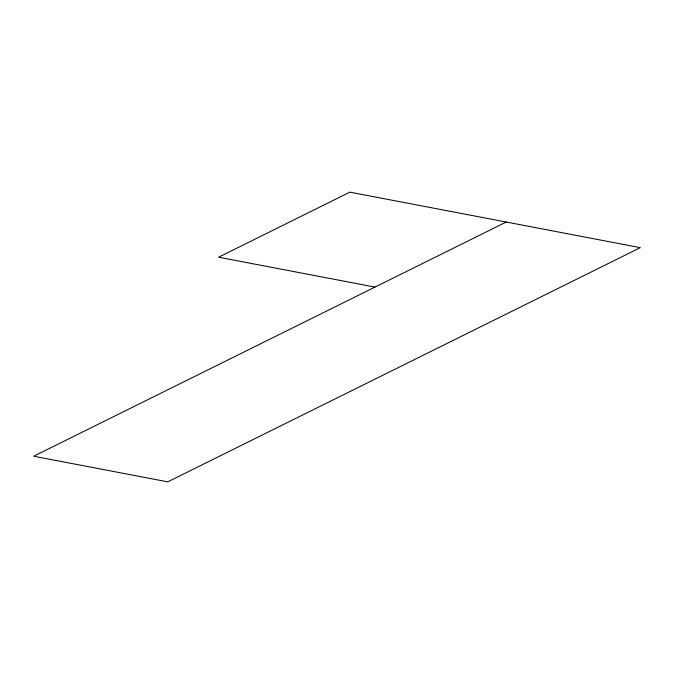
<?xml version="1.0" encoding="UTF-8"?>
<svg xmlns="http://www.w3.org/2000/svg" width="674" height="674" viewBox="0 0 674 674"><rect width="100%" height="100%" fill="white"/><g stroke="black" fill="none" stroke-linecap="round" stroke-linejoin="round"><path stroke-width="1.01" d="M506.25 222.032L33.7 456.231L167.75 481.851L640.3 247.653L349.865 192.149L218.595 257.207L374.988 287.09"/></g></svg>
